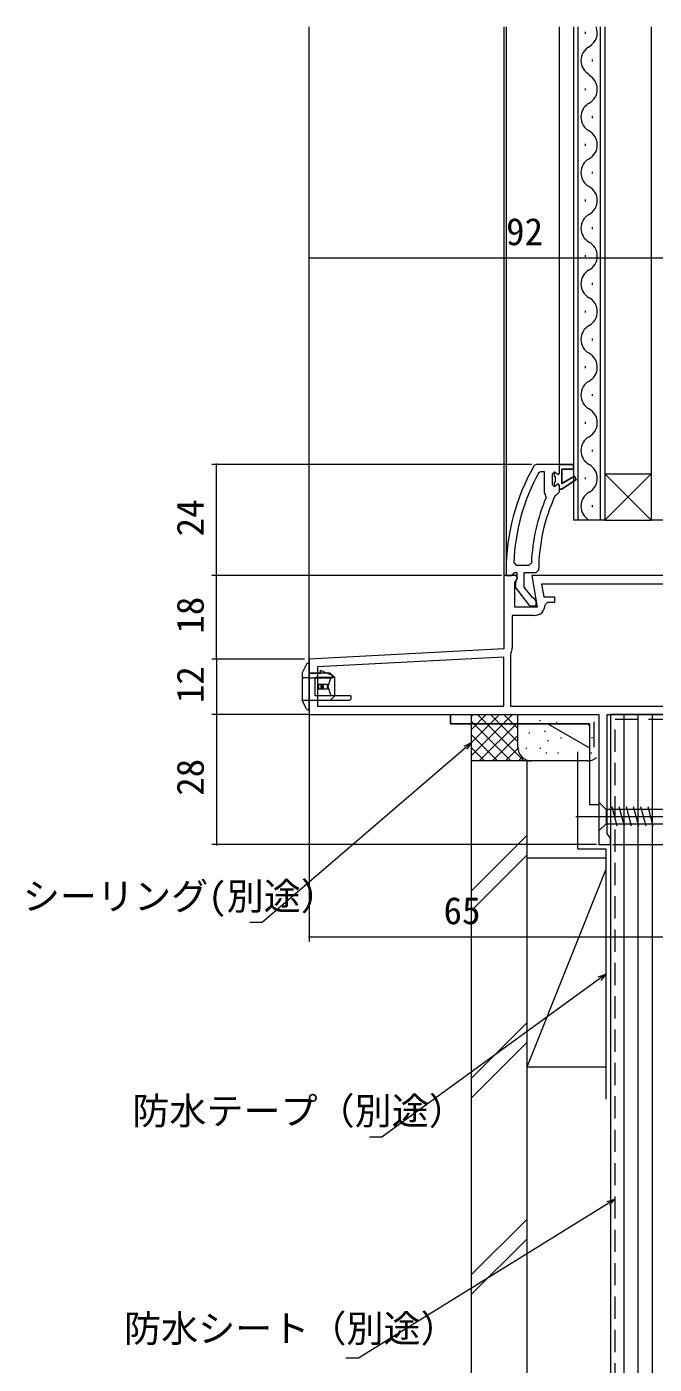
# Model space of a CAD drawing. Units: millimetres, scale not verified. Extents: x -1188 to -198, y -840 to 760.
# Drawn here: x -645.1 to -509.7, y 82.5 to 371.2 of the extents above; entities that cross this region are included whole.
import ezdxf
from ezdxf.enums import TextEntityAlignment as Align

# ---------------------------------------------------------------- set-up
doc = ezdxf.new("R2010")
doc.units = ezdxf.units.MM
doc.header["$LTSCALE"] = 4
for name, pattern in [('CHAIN2', [12, 9, -1, 1, -1]), ('DASHED1', [1.8, 1.2, -0.6]), ('DASHED3', [4, 3, -1])]:
    doc.linetypes.add(name, pattern=pattern)
for name, color, linetype, lineweight in [('0-3_YKK_11', 7, 'Continuous', 9), ('0-4_YKK_12', 2, 'Continuous', 9), ('0-5_YSS_K', 3, 'Continuous', 9), ('0-6_YKK_13', 4, 'Continuous', 9), ('0-7_YKK_D', 6, 'Continuous', 9)]:
    doc.layers.add(name, color=color, linetype=linetype, lineweight=lineweight)
doc.styles.add('ＭＳ ゴシック', font='')
doc.styles.get('ＭＳ ゴシック').set_extended_font_data('MS Gothic')

msp = doc.modelspace()

# ---------------------------------------------------------------- linework, layer by layer
at = {"layer": '0-3_YKK_11'}
for p, q in [((-535.206, 276.695), (-535.64, 276.442)), ((-530.158, 276.695), (-535.206, 276.695)), ((-534.264, 275.095), (-534.703, 274.833)), ((-533.358, 275.095), (-534.264, 275.095)), ((-533.358, 270.583), (-533.358, 275.095)), ((-533.358, 270.583), (-533.358, 275.095)), ((-531.258, 275.095), (-531.758, 274.595)), ((-531.758, 274.595), (-531.758, 272.395)), ((-531.258, 274.289), (-531.258, 275.095)), ((-531.258, 275.095), (-530.749, 274.72)), ((-531.258, 274.289), (-531.258, 275.095)), ((-530.749, 274.72), (-530.458, 274.495)), ((-530.458, 274.495), (-530.158, 274.795)), ((-530.158, 276.695), (-527.158, 276.695)), ((-530.158, 274.795), (-530.158, 276.695)), ((-529.658, 275.695), (-527.158, 275.695)), ((-529.658, 272.595), (-529.658, 275.695)), ((-529.658, 275.695), (-529.658, 272.595)), ((-527.158, 275.695), (-529.658, 275.695)), ((-527.158, 275.695), (-527.158, 276.695)), ((-527.158, 276.695), (-527.158, 275.695)), ((-531.758, 272.395), (-531.258, 271.895)), ((-530.996, 273.991), (-531.258, 274.289)), ((-530.996, 273.991), (-531.258, 274.289)), ((-531.258, 272.701), (-530.996, 272.999)), ((-531.258, 272.701), (-530.996, 272.999)), ((-531.258, 271.895), (-531.258, 272.701)), ((-531.258, 271.895), (-531.258, 272.701)), ((-531.258, 271.895), (-531.258, 272.701)), ((-531.258, 271.895), (-531.258, 272.701)), ((-531.233, 271.895), (-531.258, 271.895)), ((-530.749, 272.27), (-531.233, 271.895)), ((-530.996, 272.999), (-530.996, 273.991)), ((-530.996, 272.999), (-530.996, 273.991)), ((-530.458, 272.495), (-530.749, 272.27)), ((-530.158, 272.195), (-530.458, 272.495)), ((-530.158, 271.395), (-530.158, 272.195)), ((-526.947, 274.16), (-529.658, 272.595)), ((-529.658, 272.595), (-526.947, 274.16)), ((-529.658, 271.395), (-526.526, 273.482)), ((-526.526, 273.482), (-529.658, 271.395)), ((-526.526, 273.482), (-526.947, 274.16)), ((-526.947, 274.16), (-526.526, 273.482)), ((-533.166, 270.189), (-533.358, 270.583)), ((-533.013, 269.599), (-533.166, 270.189)), ((-531.084, 270.004), (-530.644, 270.295)), ((-530.644, 270.295), (-530.158, 270.795)), ((-530.158, 271.395), (-529.658, 271.395)), ((-530.158, 270.795), (-530.158, 271.395)), ((-529.658, 271.395), (-530.158, 271.395)), ((-540.021, 255.516), (-539.521, 254.995)), ((-539.521, 254.995), (-536.719, 254.995)), ((-536.719, 254.995), (-536.219, 255.473)), ((-542.158, 252.695), (-542.158, 236.896)), ((-539.535, 252.695), (-542.158, 252.695)), ((-541.658, 253.695), (-541.658, 252.695)), ((-541.658, 252.695), (-540.558, 252.695)), ((-540.558, 252.695), (-540.062, 253.133)), ((-540.062, 253.133), (-539.764, 253.395)), ((-539.764, 253.395), (-539.358, 253.395)), ((-539.758, 251.252), (-539.216, 252.119)), ((-539.758, 245.895), (-539.758, 251.252)), ((-539.558, 251.595), (-539.745, 250.178)), ((-539.358, 251.995), (-539.558, 251.595)), ((-539.216, 252.119), (-539.535, 252.695)), ((-539.358, 253.395), (-539.358, 251.995)), ((-537.758, 253.395), (-535.158, 253.395)), ((-537.758, 250.234), (-537.758, 253.395)), ((-536.15, 252.695), (-534.951, 245.895)), ((-502.158, 252.695), (-536.15, 252.695)), ((-535.158, 253.395), (-534.658, 253.893)), ((-539.745, 250.178), (-536.633, 246.195)), ((-536.003, 247.987), (-537.758, 250.234)), ((-534.005, 250.895), (-533.511, 248.095)), ((-502.158, 250.895), (-534.005, 250.895)), ((-534.951, 245.895), (-539.758, 245.895)), ((-536.633, 246.195), (-535.158, 246.195)), ((-535.634, 247.796), (-536.003, 247.987)), ((-535.158, 247.296), (-535.634, 247.796)), ((-535.158, 246.195), (-535.158, 247.296)), ((-533.511, 248.095), (-531.247, 248.095)), ((-532.747, 246.895), (-533.247, 246.395)), ((-531.247, 246.895), (-532.747, 246.895)), ((-531.247, 248.095), (-531.247, 246.895)), ((-540.358, 244.095), (-540.358, 237.097)), ((-535.547, 244.095), (-540.358, 244.095)), ((-542.158, 236.896), (-584.158, 234.695)), ((-584.158, 234.695), (-584.158, 222.695)), ((-542.158, 235.094), (-582.358, 232.987)), ((-542.158, 235.094), (-582.358, 232.987)), ((-542.158, 224.495), (-542.158, 235.094)), ((-540.684, 235.945), (-540.758, 235.683)), ((-540.758, 235.683), (-540.758, 224.495)), ((-582.358, 232.987), (-582.358, 224.495)), ((-584.158, 222.695), (-521.658, 222.695)), ((-582.358, 224.495), (-542.158, 224.495)), ((-540.758, 224.495), (-502.158, 224.495)), ((-540.758, 224.495), (-502.158, 224.495)), ((-521.658, 222.695), (-521.658, 194.695)), ((-519.858, 222.695), (-492.158, 222.695)), ((-519.858, 196.995), (-519.858, 222.695)), ((-519.508, 196.518), (-519.858, 196.995)), ((-519.158, 196.041), (-519.508, 196.518)), ((-521.658, 194.695), (-519.158, 194.695)), ((-519.158, 194.695), (-519.158, 196.041))]:
    msp.add_line(p, q, dxfattribs=at)
msp.add_lwpolyline([(-530.158, 276.695), (-527.158, 276.695), (-530.158, 276.695)], dxfattribs=at)
for centre, radius, start, end in [((-495.658, 253.695), 46, 150.36284, 180), ((-495.658, 253.695), 44.4, 151.57018, 177.65007), ((-495.658, 253.695), 40.6, 156.93796, 177.48988), ((-495.658, 253.695), 39, 155.28015, 179.70987), ((-535.547, 246.395), 2.3, 270, 359.99998), ((-542.558, 237.097), 2.2, 328.41364, 0)]:
    msp.add_arc(centre, radius, start, end, dxfattribs=at)
at = {"layer": '0-4_YKK_12'}
for p, q in [((-584.158, 233.893), (-584.158, 371.195)), ((-542.158, 371.195), (-542.158, 252.195)), ((-541.658, 371.195), (-541.658, 252.695)), ((-530.158, 276.695), (-530.158, 371.195)), ((-527.158, 371.195), (-527.158, 264.695)), ((-526.158, 371.195), (-526.158, 264.695)), ((-524.512, 369.695), (-524.512, 370.095)), ((-521.358, 371.195), (-521.358, 264.695)), ((-520.358, 371.195), (-520.358, 264.695)), ((-510.358, 371.195), (-510.358, 264.695)), ((-522.992, 363.695), (-522.992, 364.095)), ((-524.518, 357.495), (-524.518, 357.895)), ((-522.998, 351.495), (-522.998, 351.895)), ((-524.518, 345.495), (-524.518, 345.895)), ((-522.998, 339.495), (-522.998, 339.895)), ((-524.518, 333.495), (-524.518, 333.895)), ((-522.998, 327.495), (-522.998, 327.895)), ((-524.518, 321.495), (-524.518, 321.895)), ((-522.998, 315.495), (-522.998, 315.895)), ((-524.518, 309.495), (-524.518, 309.895)), ((-522.998, 303.495), (-522.998, 303.895)), ((-524.518, 297.495), (-524.518, 297.895)), ((-522.998, 291.495), (-522.998, 291.895)), ((-524.518, 285.495), (-524.518, 285.895)), ((-522.998, 279.495), (-522.998, 279.895)), ((-510.358, 264.695), (-520.358, 274.695)), ((-520.358, 264.695), (-510.358, 274.695)), ((-520.358, 274.695), (-510.358, 274.695)), ((-524.518, 273.495), (-524.518, 273.895)), ((-522.998, 267.495), (-522.998, 267.895)), ((-520.358, 264.695), (-527.158, 264.695)), ((-520.358, 264.695), (-510.358, 264.695)), ((-505.358, 264.695), (-510.358, 264.695)), ((-542.158, 233.893), (-542.158, 234.569))]:
    msp.add_line(p, q, dxfattribs=at)
for centre, start, end in [((-525.429, 369.895), 299.20253, 22.22574), ((-522.075, 363.895), 119.20253, 240.79745), ((-525.435, 357.695), 299.20253, 60.79745), ((-522.081, 351.695), 119.20253, 240.79745), ((-525.435, 345.695), 299.20253, 60.79745), ((-522.081, 339.695), 119.20253, 240.79745), ((-525.435, 333.695), 299.20253, 60.79745), ((-522.081, 327.695), 119.20253, 240.79745), ((-525.435, 321.695), 299.20253, 60.79745), ((-522.081, 315.695), 119.20253, 240.79745), ((-525.435, 309.695), 299.20253, 60.79745), ((-522.081, 303.695), 119.20253, 240.79745), ((-525.435, 297.695), 299.20253, 60.79745), ((-522.081, 291.695), 119.20253, 240.79745), ((-525.435, 285.695), 299.20253, 60.79745), ((-522.081, 279.695), 119.20253, 240.79745), ((-525.435, 273.695), 299.20253, 60.79745), ((-522.081, 267.695), 119.20253, 240.79745)]:
    msp.add_arc(centre, 3.437, start, end, dxfattribs=at)
at = {"layer": '0-5_YSS_K'}
for p, q in [((-549.158, 222.323), (-548.785, 222.696)), ((-549.158, 213.837), (-540.299, 222.696)), ((-549.158, 219.494), (-545.957, 222.695)), ((-549.158, 216.666), (-543.129, 222.695)), ((-547.844, 222.695), (-537.844, 212.695)), ((-545.016, 222.695), (-539.158, 216.837)), ((-542.188, 222.695), (-539.158, 219.666)), ((-539.359, 222.695), (-539.158, 222.494)), ((-539.158, 215.695), (-539.158, 222.695)), ((-519.158, 222.695), (-519.158, -109.305)), ((-507.158, 222.695), (-519.158, 222.695)), ((-516.158, -109.305), (-516.158, 222.695)), ((-513.158, -109.305), (-513.158, 222.695)), ((-510.158, 222.695), (-510.158, -109.305)), ((-549.158, 221.18), (-540.673, 212.695)), ((-547.472, 212.695), (-539.158, 221.009)), ((-534.403, 221.479), (-534.403, 221.279)), ((-530.809, 221.175), (-530.809, 220.975)), ((-523.805, 220.507), (-523.805, 220.307)), ((-522.658, 215.695), (-522.658, 221.172)), ((-549.158, 218.352), (-543.501, 212.695)), ((-544.643, 212.695), (-539.158, 218.18)), ((-536.663, 218.838), (-536.663, 218.638)), ((-533.316, 219.172), (-533.316, 218.972)), ((-532.657, 217.169), (-532.657, 216.969)), ((-529.864, 217.772), (-529.864, 217.572)), ((-523.138, 217.837), (-523.138, 217.637)), ((-549.158, 215.524), (-546.33, 212.695)), ((-541.815, 212.695), (-539.14, 215.37)), ((-537.33, 215.5), (-537.33, 215.3)), ((-534.318, 215.5), (-534.318, 215.3)), ((-532.991, 214.499), (-532.991, 214.299)), ((-530.476, 214.499), (-530.476, 214.299)), ((-526.158, 193.695), (-526.158, 214.695)), ((-523.307, 214.499), (-523.307, 214.299)), ((-537.158, 212.695), (-549.158, 212.695)), ((-549.158, -99.596), (-549.158, 212.695)), ((-538.987, 212.695), (-538.192, 213.49)), ((-537.158, -99.596), (-537.158, 212.695)), ((-524.158, 212.695), (-536.158, 212.695)), ((-519.158, 201.695), (-519.158, 158.695)), ((-537.158, 196.653), (-549.158, 184.653)), ((-526.158, 193.695), (-520.158, 193.695)), ((-520.158, 193.695), (-520.158, 139.695)), ((-537.158, 192.41), (-549.158, 180.41)), ((-520.158, 191.695), (-537.158, 191.695)), ((-537.158, 146.695), (-537.158, 191.695)), ((-537.158, 146.695), (-520.158, 189.195)), ((-537.158, 156.227), (-549.158, 144.227)), ((-537.158, 151.984), (-549.158, 139.984)), ((-537.158, 146.695), (-520.158, 146.695)), ((-537.158, 113.8), (-549.158, 101.8)), ((-537.158, 109.558), (-549.158, 97.558))]:
    msp.add_line(p, q, dxfattribs=at)
at = {"layer": '0-5_YSS_K', "linetype": 'DASHED1'}
for p, q in [((-518.159, -109.305), (-518.158, 221.695)), ((-518.158, 221.695), (-492.456, 221.695))]:
    msp.add_line(p, q, dxfattribs=at)
at = {"layer": '0-5_YSS_K'}
msp.add_lwpolyline([(-536.158, 212.695), (-549.158, 212.695), (-549.158, 222.695)], dxfattribs=at)
for centre, start, end in [((-536.158, 215.695), 180, 270), ((-524.158, 215.695), 270, 311.83675)]:
    msp.add_arc(centre, 3, start, end, dxfattribs=at)
at = {"layer": '0-6_YKK_13'}
for p, q in [((-584.741, 233.58), (-585.658, 231.746)), ((-585.658, 231.746), (-585.658, 225.746)), ((-584.158, 233.746), (-584.452, 233.746)), ((-584.158, 231.246), (-584.158, 233.746)), ((-584.158, 223.746), (-584.158, 233.246)), ((-580.34, 231.646), (-581.758, 232.246)), ((-578.658, 230.746), (-582.858, 230.746)), ((-582.858, 226.746), (-582.858, 230.746)), ((-582.258, 229.246), (-582.258, 228.246)), ((-582.258, 229.246), (-580.251, 229.246)), ((-582.258, 228.246), (-580.251, 228.246)), ((-582.124, 229.246), (-582.124, 228.246)), ((-581.658, 229.246), (-581.658, 228.246)), ((-581.472, 229.246), (-581.472, 228.246)), ((-581.158, 229.246), (-581.158, 228.246)), ((-578.658, 226.746), (-578.658, 230.746)), ((-584.741, 223.912), (-585.658, 225.746)), ((-575.458, 225.746), (-584.158, 225.746)), ((-584.158, 225.246), (-584.158, 223.746)), ((-575.158, 226.746), (-582.858, 226.746)), ((-578.658, 226.746), (-579.658, 225.746)), ((-575.458, 225.746), (-575.158, 226.046)), ((-575.158, 226.746), (-575.158, 226.046)), ((-584.473, 223.746), (-584.158, 223.746)), ((-553.658, 220.695), (-553.658, 222.695)), ((-553.658, 222.695), (-521.658, 222.695)), ((-553.658, 222.695), (-553.658, 220.695)), ((-553.658, 222.695), (-521.658, 222.695)), ((-521.658, 222.695), (-521.658, 203.195)), ((-521.658, 222.695), (-521.658, 203.195)), ((-523.658, 220.695), (-553.658, 220.695)), ((-553.658, 220.695), (-523.658, 220.695)), ((-532.658, 220.695), (-523.658, 215.499)), ((-532.658, 220.695), (-523.658, 215.495)), ((-523.658, 220.695), (-523.658, 203.195)), ((-523.658, 220.695), (-523.658, 203.195)), ((-521.658, 203.195), (-523.658, 203.195)), ((-521.658, 203.195), (-523.658, 203.195)), ((-521.658, 203.795), (-520.108, 202.245)), ((-521.658, 203.795), (-521.658, 197.595)), ((-520.108, 202.245), (-520.108, 199.145)), ((-501.574, 202.245), (-520.108, 202.245)), ((-517.682, 198.595), (-518.807, 202.795)), ((-516.129, 198.595), (-517.254, 202.795)), ((-514.576, 198.595), (-515.701, 202.795)), ((-513.023, 198.595), (-514.148, 202.795)), ((-511.47, 198.595), (-512.595, 202.795)), ((-509.917, 198.595), (-511.043, 202.795)), ((-521.658, 197.595), (-520.108, 199.145)), ((-520.108, 199.145), (-501.574, 199.145))]:
    msp.add_line(p, q, dxfattribs=at)
at = {"layer": '0-6_YKK_13', "linetype": 'DASHED3'}
for p, q in [((-579.158, 231.146), (-580.34, 231.646)), ((-579.158, 230.646), (-579.158, 231.146)), ((-584.158, 230.646), (-579.158, 230.646))]:
    msp.add_line(p, q, dxfattribs=at)
at = {"layer": '0-6_YKK_13', "linetype": 'DASHED1'}
for p, q in [((-584.158, 230.646), (-585.358, 230.646)), ((-584.158, 230.646), (-585.221, 230.646)), ((-584.158, 225.746), (-585.658, 225.746))]:
    msp.add_line(p, q, dxfattribs=at)
at = {"layer": '0-6_YKK_13', "linetype": 'CHAIN2'}
msp.add_line((-526.658, 200.695), (-491.658, 200.695), dxfattribs=at)
at = {"layer": '0-6_YKK_13', "linetype": 'DASHED3'}
msp.add_lwpolyline([(-584.158, 231.646), (-581.758, 231.646), (-581.758, 232.246)], dxfattribs=at)
at = {"layer": '0-6_YKK_13'}
for points in [[(-578.658, 230.746), (-579.658, 231.646), (-584.158, 231.646)], [(-580.251, 229.246), (-580.293, 228.746), (-580.251, 228.246)], [(-579.527, 230.746), (-580.158, 228.746), (-579.527, 226.746)]]:
    msp.add_lwpolyline(points, dxfattribs=at)
for centre, start, end in [((-584.473, 233.446), 90, 153.43494), ((-584.473, 224.046), 206.56505, 270)]:
    msp.add_arc(centre, 0.3, start, end, dxfattribs=at)
at = {"layer": '0-6_YKK_13', "linetype": 'DASHED1'}
msp.add_arc((-585.358, 230.946), 0.3, 180, 270, dxfattribs=at)
at = {"layer": '0-7_YKK_D'}
for p, q in [((-584.158, 307.526), (-584.158, 322.278)), ((-584.158, 321.278), (-492.158, 321.278)), ((-536.206, 276.695), (-605.158, 276.695)), ((-604.158, 252.695), (-604.158, 276.695)), ((-542.658, 252.695), (-605.158, 252.695)), ((-542.658, 252.695), (-605.158, 252.695)), ((-604.158, 234.695), (-604.158, 252.695)), ((-586.158, 234.695), (-605.158, 234.695)), ((-585.158, 234.695), (-605.158, 234.695)), ((-604.158, 234.695), (-604.158, 222.695)), ((-585.158, 222.695), (-605.158, 222.695)), ((-584.158, 222.695), (-605.158, 222.695)), ((-604.158, 222.695), (-604.158, 194.695)), ((-584.158, 222.746), (-584.158, 173.695)), ((-550.744, 215.902), (-549.158, 216.666)), ((-549.158, 216.666), (-550.447, 215.557)), ((-549.158, 216.666), (-550.149, 215.211)), ((-550.447, 215.557), (-594.307, 177.803)), ((-522.158, 194.695), (-605.158, 194.695)), ((-519.158, 194.195), (-519.158, 173.695)), ((-519.158, 194.195), (-519.158, 173.695)), ((-518.658, 194.695), (-313.158, 194.695)), ((-594.307, 177.803), (-597.007, 177.803)), ((-584.158, 174.695), (-519.158, 174.695)), ((-519.158, 174.695), (-492.158, 174.695)), ((-521.531, 165.693), (-568.458, 131.455)), ((-521.8, 166.061), (-520.158, 166.695)), ((-520.158, 166.695), (-521.531, 165.693)), ((-520.158, 166.695), (-521.263, 165.325)), ((-568.458, 131.455), (-571.158, 131.455)), ((-519.63, 117.189), (-573.532, 83.801)), ((-519.869, 117.576), (-518.184, 118.084)), ((-518.184, 118.084), (-519.63, 117.189)), ((-518.184, 118.084), (-519.39, 116.802)), ((-573.532, 83.801), (-576.232, 83.801))]:
    msp.add_line(p, q, dxfattribs=at)
for centre, start, end in [((-584.158, 321.278), 0, 180), ((-584.158, 321.278), 180, 0), ((-604.158, 276.695), 90, 270), ((-604.158, 276.695), 270, 90), ((-604.158, 252.695), 90, 270), ((-604.158, 252.695), 90, 270), ((-604.158, 252.695), 270, 90), ((-604.158, 252.695), 270, 90), ((-604.158, 234.695), 90, 270), ((-604.158, 234.695), 90, 270), ((-604.158, 234.695), 270, 90), ((-604.158, 234.695), 270, 90), ((-604.158, 222.695), 90, 270), ((-604.158, 222.695), 90, 270), ((-604.158, 222.695), 270, 90), ((-604.158, 222.695), 270, 90), ((-604.158, 194.695), 90, 270), ((-604.158, 194.695), 270, 90), ((-584.158, 174.695), 0, 180), ((-584.158, 174.695), 180, 0), ((-519.158, 174.695), 0, 180), ((-519.158, 174.695), 0, 180), ((-519.158, 174.695), 180, 0), ((-519.158, 174.695), 180, 0)]:
    msp.add_arc(centre, 0.106, start, end, dxfattribs=at)

# ---------------------------------------------------------------- texts
at = {"layer": '0-7_YKK_D', "color": 4, "style": 'ＭＳ ゴシック'}
for s, p in [('92', (-541.678, 322.278)), ('シーリング(別途）', (-645.967, 178.803)), ('65', (-555.178, 175.695)), ('防水テープ（別途）', (-622.358, 132.455)), ('防水シート（別途）', (-624.129, 85.488))]:
    msp.add_text(s, height=5.865, dxfattribs=at).set_placement(p, align=Align.BOTTOM_LEFT)
for s, p in [('24', (-605.158, 261.175)), ('18', (-605.158, 240.175)), ('12', (-605.158, 225.175)), ('28', (-605.158, 205.175))]:
    msp.add_text(s, height=5.865, rotation=90, dxfattribs=at).set_placement(p, align=Align.BOTTOM_LEFT)

doc.saveas('drawing.dxf')
